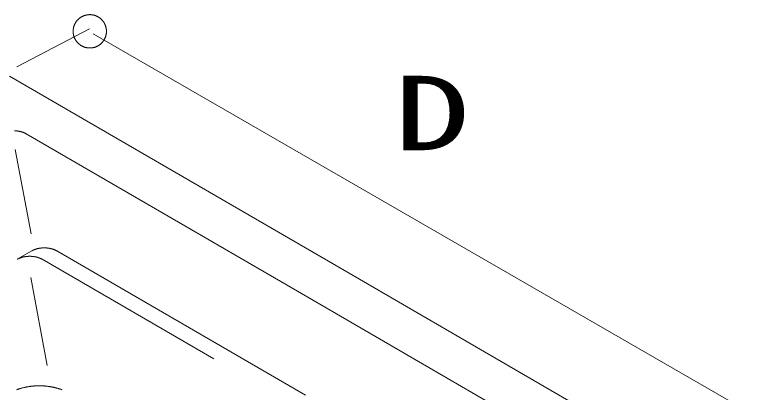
# Model space of a CAD drawing. Units: millimetres on the paper. Extents: x -305 to 305, y -152 to 152.
# Drawn here: x 48.3 to 76.72, y 27.87 to 42.53 of the extents above; entities that cross this region are included whole.
import ezdxf
from ezdxf.enums import TextEntityAlignment as Align

# ---------------------------------------------------------------- set-up
doc = ezdxf.new("R2010")
doc.units = ezdxf.units.MM
doc.layers.add('0-0_PV', color=7, linetype='Continuous', lineweight=9)
doc.styles.add('ＭＳ ゴシック', font='')
doc.styles.get('ＭＳ ゴシック').set_extended_font_data('MS Gothic')

msp = doc.modelspace()

# ---------------------------------------------------------------- linework, layer by layer
at = {"layer": '0-0_PV'}
for p, q in [((48.391, 40.507), (51.209, 41.982)), ((76.716, 27.164), (51.349, 41.779)), ((60.895, 32.726), (48.104, 40.145)), ((59.287, 31.793), (48.747, 37.905)), ((48.326, 37.29), (48.943, 34.026)), ((48.971, 33.36), (48.407, 33.034)), ((59.595, 27.757), (49.937, 33.36)), ((56.036, 29.169), (49.372, 33.034)), ((60.895, 32.726), (73.684, 25.307)), ((48.936, 32.328), (49.561, 28.911)), ((59.287, 31.793), (69.823, 25.681))]:
    msp.add_line(p, q, dxfattribs=at)
for points in [[(50.851, 42.411), (50.842, 42.405), (50.834, 42.399), (50.826, 42.393), (50.818, 42.386), (50.81, 42.38), (50.803, 42.373), (50.795, 42.367), (50.787, 42.36), (50.78, 42.353), (50.772, 42.346), (50.765, 42.339), (50.758, 42.332), (50.751, 42.324), (50.744, 42.317), (50.737, 42.309), (50.731, 42.302), (50.724, 42.294), (50.718, 42.286), (50.712, 42.278), (50.705, 42.27), (50.699, 42.262), (50.693, 42.253), (50.688, 42.245), (50.682, 42.237), (50.677, 42.228), (50.671, 42.22), (50.666, 42.211), (50.661, 42.202), (50.656, 42.193), (50.651, 42.184), (50.646, 42.175), (50.642, 42.166), (50.637, 42.157), (50.633, 42.148), (50.629, 42.138), (50.625, 42.129), (50.621, 42.12), (50.618, 42.11), (50.614, 42.101)], [(51.222, 42.529), (51.212, 42.528), (51.202, 42.528), (51.192, 42.528), (51.182, 42.527), (51.172, 42.527), (51.162, 42.526), (51.152, 42.525), (51.141, 42.523), (51.131, 42.522), (51.121, 42.521), (51.111, 42.519), (51.101, 42.517), (51.091, 42.515), (51.081, 42.513), (51.071, 42.511), (51.062, 42.508), (51.052, 42.506), (51.042, 42.503), (51.032, 42.5), (51.023, 42.497), (51.013, 42.494), (51.003, 42.49), (50.994, 42.487), (50.984, 42.483), (50.975, 42.479), (50.966, 42.475), (50.956, 42.471), (50.947, 42.467), (50.938, 42.463), (50.929, 42.458), (50.92, 42.453), (50.911, 42.449), (50.902, 42.444), (50.893, 42.438), (50.885, 42.433), (50.876, 42.428), (50.867, 42.422), (50.859, 42.417), (50.851, 42.411)], [(51.442, 42.491), (51.432, 42.494), (51.422, 42.497), (51.413, 42.5), (51.403, 42.503), (51.393, 42.506), (51.383, 42.508), (51.374, 42.511), (51.364, 42.513), (51.354, 42.515), (51.344, 42.517), (51.334, 42.519), (51.324, 42.521), (51.314, 42.522), (51.303, 42.524), (51.293, 42.525), (51.283, 42.526), (51.273, 42.527), (51.263, 42.527), (51.253, 42.528), (51.243, 42.528), (51.233, 42.528), (51.222, 42.529)], [(51.752, 42.254), (51.746, 42.262), (51.74, 42.27), (51.734, 42.278), (51.727, 42.286), (51.721, 42.294), (51.714, 42.302), (51.708, 42.31), (51.701, 42.317), (51.694, 42.325), (51.687, 42.332), (51.68, 42.339), (51.673, 42.346), (51.665, 42.353), (51.658, 42.36), (51.65, 42.367), (51.643, 42.374), (51.635, 42.38), (51.627, 42.387), (51.619, 42.393), (51.611, 42.399), (51.603, 42.405), (51.594, 42.411), (51.586, 42.417), (51.578, 42.423), (51.569, 42.428), (51.561, 42.433), (51.552, 42.439), (51.543, 42.444), (51.534, 42.449), (51.525, 42.454), (51.516, 42.458), (51.507, 42.463), (51.498, 42.467), (51.489, 42.472), (51.479, 42.476), (51.47, 42.48), (51.461, 42.483), (51.451, 42.487), (51.442, 42.491)], [(50.614, 42.101), (50.611, 42.091), (50.608, 42.081), (50.605, 42.072), (50.602, 42.062), (50.599, 42.052), (50.596, 42.042), (50.594, 42.033), (50.592, 42.023), (50.589, 42.013), (50.587, 42.003), (50.586, 41.993), (50.584, 41.983), (50.583, 41.973), (50.581, 41.963), (50.58, 41.952), (50.579, 41.942), (50.578, 41.932), (50.577, 41.922), (50.577, 41.912), (50.576, 41.902), (50.576, 41.892), (50.576, 41.882)], [(51.869, 41.882), (51.869, 41.892), (51.868, 41.902), (51.868, 41.912), (51.867, 41.922), (51.867, 41.932), (51.866, 41.942), (51.865, 41.952), (51.864, 41.963), (51.862, 41.973), (51.861, 41.983), (51.859, 41.993), (51.857, 42.003), (51.856, 42.013), (51.853, 42.023), (51.851, 42.033), (51.849, 42.042), (51.846, 42.052), (51.843, 42.062), (51.84, 42.072), (51.837, 42.082), (51.834, 42.091), (51.831, 42.101), (51.827, 42.11), (51.824, 42.12), (51.82, 42.129), (51.816, 42.139), (51.812, 42.148), (51.808, 42.157), (51.803, 42.166), (51.799, 42.175), (51.794, 42.184), (51.789, 42.193), (51.784, 42.202), (51.779, 42.211), (51.774, 42.22), (51.769, 42.228), (51.763, 42.237), (51.757, 42.245), (51.752, 42.254)], [(50.576, 41.882), (50.576, 41.871), (50.576, 41.861), (50.577, 41.851), (50.577, 41.841), (50.578, 41.831), (50.579, 41.821), (50.58, 41.811), (50.581, 41.801), (50.582, 41.79), (50.584, 41.78), (50.586, 41.77), (50.587, 41.76), (50.589, 41.75), (50.592, 41.74), (50.594, 41.731), (50.596, 41.721), (50.599, 41.711), (50.602, 41.701), (50.604, 41.691), (50.608, 41.682), (50.611, 41.672), (50.614, 41.662), (50.618, 41.653), (50.621, 41.643), (50.625, 41.634), (50.629, 41.625), (50.633, 41.615), (50.637, 41.606), (50.642, 41.597), (50.646, 41.588), (50.651, 41.579), (50.656, 41.57), (50.661, 41.561), (50.666, 41.552), (50.671, 41.543), (50.676, 41.535), (50.682, 41.526), (50.688, 41.518), (50.693, 41.51)], [(51.831, 41.662), (51.834, 41.672), (51.837, 41.682), (51.84, 41.691), (51.843, 41.701), (51.846, 41.711), (51.849, 41.721), (51.851, 41.73), (51.853, 41.74), (51.856, 41.75), (51.857, 41.76), (51.859, 41.77), (51.861, 41.78), (51.862, 41.79), (51.864, 41.8), (51.865, 41.811), (51.866, 41.821), (51.867, 41.831), (51.867, 41.841), (51.868, 41.851), (51.868, 41.861), (51.869, 41.871), (51.869, 41.882)], [(50.693, 41.51), (50.699, 41.501), (50.705, 41.493), (50.712, 41.485), (50.718, 41.477), (50.724, 41.469), (50.731, 41.461), (50.737, 41.454), (50.744, 41.446), (50.751, 41.439), (50.758, 41.431), (50.765, 41.424), (50.772, 41.417), (50.78, 41.41), (50.787, 41.403), (50.795, 41.396), (50.802, 41.39), (50.81, 41.383), (50.818, 41.377), (50.826, 41.37), (50.834, 41.364), (50.842, 41.358), (50.851, 41.352), (50.859, 41.346), (50.867, 41.341), (50.876, 41.335), (50.884, 41.33), (50.893, 41.325), (50.902, 41.319), (50.911, 41.314), (50.92, 41.31), (50.929, 41.305), (50.938, 41.3), (50.947, 41.296), (50.956, 41.292), (50.966, 41.288), (50.975, 41.284), (50.984, 41.28), (50.994, 41.276), (51.003, 41.273)], [(51.595, 41.352), (51.603, 41.358), (51.611, 41.364), (51.619, 41.37), (51.627, 41.376), (51.635, 41.383), (51.643, 41.389), (51.65, 41.396), (51.658, 41.403), (51.665, 41.41), (51.673, 41.417), (51.68, 41.424), (51.687, 41.431), (51.694, 41.438), (51.701, 41.446), (51.708, 41.453), (51.714, 41.461), (51.721, 41.469), (51.727, 41.477), (51.734, 41.485), (51.74, 41.493), (51.746, 41.501), (51.752, 41.509), (51.757, 41.518), (51.763, 41.526), (51.769, 41.535), (51.774, 41.543), (51.779, 41.552), (51.784, 41.561), (51.789, 41.57), (51.794, 41.579), (51.799, 41.588), (51.803, 41.597), (51.808, 41.606), (51.812, 41.615), (51.816, 41.624), (51.82, 41.634), (51.824, 41.643), (51.827, 41.653), (51.831, 41.662)], [(51.003, 41.273), (51.013, 41.269), (51.023, 41.266), (51.032, 41.263), (51.042, 41.26), (51.052, 41.257), (51.062, 41.255), (51.071, 41.252), (51.081, 41.25), (51.091, 41.248), (51.101, 41.246), (51.111, 41.244), (51.121, 41.242), (51.131, 41.241), (51.141, 41.24), (51.151, 41.238), (51.162, 41.237), (51.172, 41.237), (51.182, 41.236), (51.192, 41.235), (51.202, 41.235), (51.212, 41.235), (51.222, 41.235)], [(51.222, 41.235), (51.233, 41.235), (51.243, 41.235), (51.253, 41.235), (51.263, 41.236), (51.273, 41.237), (51.283, 41.237), (51.293, 41.238), (51.303, 41.24), (51.314, 41.241), (51.324, 41.242), (51.334, 41.244), (51.344, 41.246), (51.354, 41.248), (51.364, 41.25), (51.374, 41.252), (51.383, 41.255), (51.393, 41.257), (51.403, 41.26), (51.413, 41.263), (51.422, 41.266), (51.432, 41.269), (51.442, 41.272), (51.451, 41.276), (51.461, 41.28), (51.47, 41.283), (51.479, 41.287), (51.489, 41.292), (51.498, 41.296), (51.507, 41.3), (51.516, 41.305), (51.525, 41.309), (51.534, 41.314), (51.543, 41.319), (51.552, 41.324), (51.561, 41.33), (51.569, 41.335), (51.578, 41.34), (51.586, 41.346), (51.595, 41.352)], [(48.375, 38.016), (48.365, 38.017), (48.355, 38.017), (48.345, 38.018), (48.335, 38.019), (48.325, 38.019), (48.315, 38.02), (48.305, 38.02), (48.295, 38.021)], [(48.747, 37.905), (48.739, 37.91), (48.73, 37.915), (48.721, 37.919), (48.712, 37.924), (48.703, 37.928), (48.694, 37.933), (48.685, 37.937), (48.676, 37.941), (48.667, 37.945), (48.657, 37.949), (48.648, 37.953), (48.639, 37.956), (48.629, 37.96), (48.62, 37.963), (48.61, 37.967), (48.601, 37.97), (48.591, 37.973), (48.582, 37.976), (48.572, 37.979), (48.562, 37.981), (48.553, 37.984), (48.543, 37.987), (48.533, 37.989), (48.523, 37.992), (48.514, 37.994), (48.504, 37.996), (48.494, 37.998), (48.484, 38), (48.474, 38.002), (48.464, 38.004), (48.454, 38.005), (48.445, 38.007), (48.435, 38.009), (48.425, 38.01), (48.415, 38.011), (48.405, 38.013), (48.395, 38.014), (48.385, 38.015), (48.375, 38.016)], [(49.175, 33.442), (49.166, 33.44), (49.156, 33.437), (49.146, 33.434), (49.137, 33.431), (49.127, 33.428), (49.118, 33.425), (49.108, 33.422), (49.099, 33.419), (49.089, 33.415), (49.08, 33.412), (49.07, 33.408), (49.061, 33.404), (49.052, 33.401), (49.042, 33.397), (49.033, 33.393), (49.024, 33.388), (49.015, 33.384), (49.006, 33.38), (48.997, 33.375), (48.988, 33.37), (48.979, 33.365), (48.971, 33.36)], [(49.564, 33.471), (49.554, 33.472), (49.544, 33.473), (49.534, 33.474), (49.524, 33.474), (49.514, 33.475), (49.504, 33.475), (49.494, 33.476), (49.484, 33.476), (49.474, 33.476), (49.464, 33.476), (49.454, 33.476), (49.444, 33.476), (49.434, 33.476), (49.424, 33.476), (49.414, 33.476), (49.404, 33.475), (49.394, 33.475), (49.383, 33.474), (49.373, 33.474), (49.363, 33.473), (49.353, 33.472), (49.343, 33.471), (49.333, 33.47), (49.323, 33.469), (49.313, 33.468), (49.304, 33.467), (49.294, 33.465), (49.284, 33.464), (49.274, 33.463), (49.264, 33.461), (49.254, 33.459), (49.244, 33.457), (49.234, 33.455), (49.224, 33.454), (49.214, 33.451), (49.205, 33.449), (49.195, 33.447), (49.185, 33.445), (49.175, 33.442)], [(49.937, 33.36), (49.928, 33.365), (49.919, 33.37), (49.91, 33.375), (49.901, 33.38), (49.892, 33.384), (49.883, 33.388), (49.874, 33.393), (49.865, 33.397), (49.856, 33.401), (49.847, 33.404), (49.837, 33.408), (49.828, 33.412), (49.818, 33.415), (49.809, 33.419), (49.799, 33.422), (49.79, 33.425), (49.78, 33.428), (49.771, 33.431), (49.761, 33.434), (49.751, 33.437), (49.742, 33.44), (49.732, 33.442), (49.722, 33.445), (49.713, 33.447), (49.703, 33.449), (49.693, 33.451), (49.683, 33.454), (49.673, 33.455), (49.663, 33.457), (49.654, 33.459), (49.644, 33.461), (49.634, 33.463), (49.624, 33.464), (49.614, 33.465), (49.604, 33.467), (49.594, 33.468), (49.584, 33.469), (49.574, 33.47), (49.564, 33.471)], [(48.611, 33.116), (48.602, 33.113), (48.592, 33.11), (48.582, 33.108), (48.573, 33.105), (48.563, 33.102), (48.554, 33.099), (48.544, 33.095), (48.535, 33.092), (48.525, 33.089), (48.516, 33.085), (48.507, 33.082), (48.497, 33.078), (48.488, 33.074), (48.479, 33.07), (48.47, 33.066), (48.46, 33.062), (48.451, 33.057), (48.442, 33.053), (48.433, 33.048), (48.425, 33.044), (48.416, 33.039), (48.407, 33.034)], [(49, 33.145), (48.99, 33.146), (48.98, 33.146), (48.97, 33.147), (48.96, 33.148), (48.95, 33.148), (48.94, 33.149), (48.93, 33.149), (48.92, 33.149), (48.91, 33.15), (48.899, 33.15), (48.889, 33.15), (48.879, 33.15), (48.869, 33.15), (48.859, 33.149), (48.849, 33.149), (48.839, 33.149), (48.829, 33.148), (48.819, 33.148), (48.809, 33.147), (48.799, 33.146), (48.789, 33.146), (48.779, 33.145), (48.769, 33.144), (48.759, 33.143), (48.749, 33.141), (48.739, 33.14), (48.729, 33.139), (48.72, 33.137), (48.71, 33.136), (48.7, 33.134), (48.69, 33.133), (48.68, 33.131), (48.67, 33.129), (48.66, 33.127), (48.651, 33.125), (48.641, 33.123), (48.631, 33.12), (48.621, 33.118), (48.611, 33.116)], [(49.372, 33.034), (49.363, 33.039), (49.354, 33.044), (49.345, 33.048), (49.336, 33.053), (49.328, 33.057), (49.318, 33.062), (49.309, 33.066), (49.3, 33.07), (49.291, 33.074), (49.282, 33.078), (49.272, 33.082), (49.263, 33.085), (49.254, 33.089), (49.244, 33.092), (49.235, 33.096), (49.225, 33.099), (49.216, 33.102), (49.206, 33.105), (49.196, 33.108), (49.187, 33.11), (49.177, 33.113), (49.167, 33.116), (49.158, 33.118), (49.148, 33.12), (49.138, 33.123), (49.128, 33.125), (49.119, 33.127), (49.109, 33.129), (49.099, 33.131), (49.089, 33.133), (49.079, 33.134), (49.069, 33.136), (49.059, 33.138), (49.049, 33.139), (49.039, 33.14), (49.03, 33.142), (49.02, 33.143), (49.01, 33.144), (49, 33.145)], [(48.762, 28.076), (48.744, 28.073), (48.727, 28.069), (48.709, 28.066), (48.692, 28.062), (48.674, 28.058), (48.657, 28.054), (48.639, 28.05), (48.622, 28.045), (48.604, 28.041), (48.587, 28.036), (48.57, 28.031), (48.552, 28.026), (48.535, 28.021), (48.518, 28.016), (48.501, 28.011), (48.484, 28.005), (48.467, 28), (48.45, 27.994), (48.433, 27.988), (48.416, 27.982), (48.399, 27.976), (48.382, 27.969)], [(49.459, 28.116), (49.441, 28.117), (49.423, 28.118), (49.405, 28.119), (49.387, 28.12), (49.369, 28.121), (49.351, 28.121), (49.333, 28.122), (49.315, 28.122), (49.297, 28.123), (49.279, 28.123), (49.261, 28.123), (49.244, 28.123), (49.226, 28.123), (49.208, 28.122), (49.19, 28.122), (49.172, 28.122), (49.154, 28.121), (49.136, 28.12), (49.118, 28.119), (49.1, 28.118), (49.082, 28.117), (49.064, 28.116), (49.046, 28.115), (49.028, 28.113), (49.011, 28.111), (48.993, 28.11), (48.975, 28.108), (48.957, 28.106), (48.939, 28.104), (48.921, 28.102), (48.904, 28.099), (48.886, 28.097), (48.868, 28.094), (48.85, 28.092), (48.833, 28.089), (48.815, 28.086), (48.797, 28.083), (48.779, 28.08), (48.762, 28.076)], [(50.141, 27.969), (50.124, 27.976), (50.107, 27.982), (50.09, 27.988), (50.073, 27.994), (50.056, 27.999), (50.039, 28.005), (50.022, 28.011), (50.005, 28.016), (49.988, 28.021), (49.971, 28.026), (49.953, 28.031), (49.936, 28.036), (49.919, 28.04), (49.901, 28.045), (49.884, 28.049), (49.866, 28.054), (49.849, 28.058), (49.831, 28.062), (49.814, 28.065), (49.796, 28.069), (49.779, 28.073), (49.761, 28.076), (49.743, 28.08), (49.726, 28.083), (49.708, 28.086), (49.69, 28.089), (49.673, 28.092), (49.655, 28.094), (49.637, 28.097), (49.619, 28.099), (49.602, 28.102), (49.584, 28.104), (49.566, 28.106), (49.548, 28.108), (49.53, 28.11), (49.512, 28.111), (49.495, 28.113), (49.477, 28.114), (49.459, 28.116)]]:
    msp.add_lwpolyline(points, dxfattribs=at)

# ---------------------------------------------------------------- texts
at = {"layer": '0-0_PV', "style": 'ＭＳ ゴシック', "width": 1.5}
msp.add_text('D', height=2.889, dxfattribs=at).set_placement((63.033, 36.399), align=Align.BOTTOM_LEFT)

doc.saveas('drawing.dxf')
